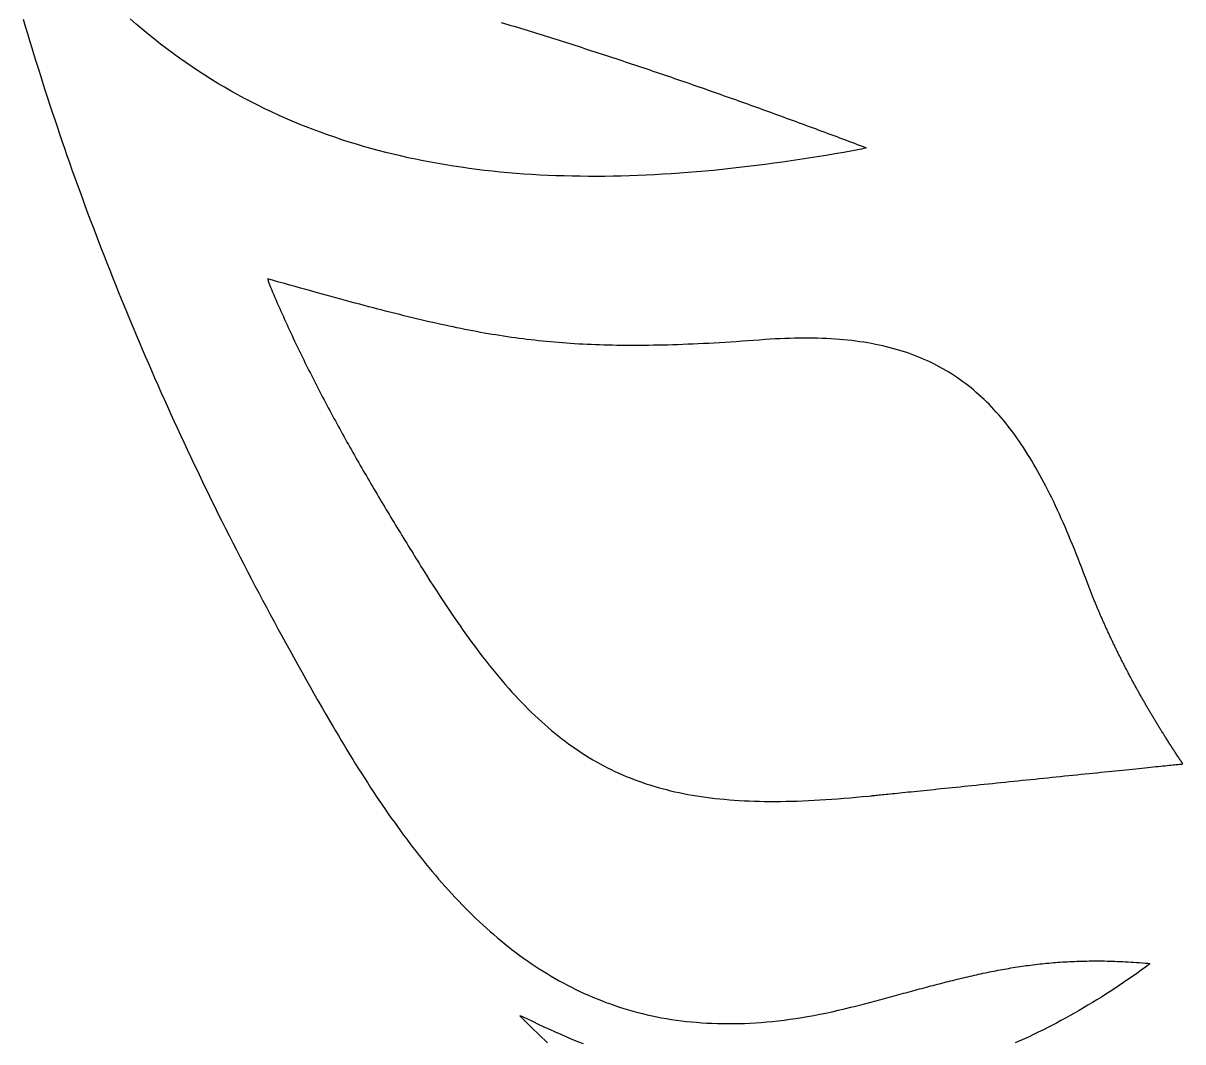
# Model space of a CAD drawing. Extents: x -11.5 to 11.5, y -11 to 11.
# Drawn here: x -10.419 to -7, y -5.667 to -2.664 of the extents above; entities that cross this region are included whole.
import ezdxf

# ---------------------------------------------------------------- set-up
doc = ezdxf.new("R2010")
doc.units = 0
doc.layers.add('1', color=30, linetype='CONTINUOUS')
doc.layers.add('3', color=10, linetype='CONTINUOUS')

msp = doc.modelspace()

# ---------------------------------------------------------------- linework, layer by layer
at = {"layer": '1'}
for points in [[(-10.4186, -2.65176, 0), (-10.4123, -2.6729, 0), (-10.406, -2.69405, 0), (-10.3997, -2.7152, 0), (-10.3932, -2.73634, 0), (-10.3868, -2.75749, 0), (-10.3802, -2.77864, 0), (-10.3736, -2.79978, 0), (-10.3669, -2.82093, 0), (-10.3602, -2.84208, 0), (-10.3534, -2.86322, 0), (-10.3466, -2.88437, 0), (-10.3397, -2.90552, 0), (-10.3327, -2.92666, 0), (-10.3257, -2.94781, 0), (-10.3186, -2.96896, 0), (-10.3114, -2.99011, 0), (-10.3042, -3.01125, 0), (-10.2969, -3.0324, 0), (-10.2895, -3.05355, 0), (-10.2821, -3.07469, 0), (-10.2747, -3.09584, 0), (-10.2671, -3.11699, 0), (-10.2595, -3.13813, 0), (-10.2519, -3.15928, 0), (-10.2442, -3.18043, 0), (-10.2364, -3.20157, 0), (-10.2286, -3.22272, 0), (-10.2207, -3.24387, 0), (-10.2127, -3.26501, 0), (-10.2047, -3.28616, 0), (-10.1966, -3.30731, 0), (-10.1884, -3.32846, 0), (-10.1802, -3.3496, 0), (-10.172, -3.37075, 0), (-10.1636, -3.3919, 0), (-10.1552, -3.41304, 0), (-10.1468, -3.43419, 0), (-10.1382, -3.45534, 0), (-10.1297, -3.47648, 0), (-10.121, -3.49763, 0), (-10.1123, -3.51878, 0), (-10.1035, -3.53992, 0), (-10.0947, -3.56107, 0), (-10.0858, -3.58222, 0), (-10.0769, -3.60336, 0), (-10.0678, -3.62451, 0), (-10.0588, -3.64566, 0), (-10.0496, -3.6668, 0), (-10.0404, -3.68795, 0), (-10.0312, -3.7091, 0), (-10.0218, -3.73024, 0), (-10.0124, -3.75139, 0), (-10.003, -3.77254, 0), (-9.99347, -3.79368, 0), (-9.98389, -3.81483, 0), (-9.97425, -3.83598, 0), (-9.96455, -3.85712, 0), (-9.95478, -3.87827, 0), (-9.94496, -3.89942, 0), (-9.93507, -3.92056, 0), (-9.92512, -3.94171, 0), (-9.9151, -3.96286, 0), (-9.90502, -3.984, 0), (-9.89488, -4.00515, 0), (-9.88468, -4.0263, 0), (-9.87442, -4.04744, 0), (-9.86409, -4.06859, 0), (-9.8537, -4.08974, 0), (-9.84325, -4.11088, 0), (-9.83274, -4.13203, 0), (-9.82216, -4.15317, 0), (-9.81152, -4.17432, 0), (-9.80082, -4.19547, 0), (-9.79005, -4.21661, 0), (-9.77922, -4.23776, 0), (-9.76833, -4.25891, 0), (-9.75738, -4.28005, 0), (-9.74636, -4.3012, 0), (-9.73529, -4.32234, 0), (-9.72414, -4.34349, 0), (-9.71294, -4.36464, 0), (-9.70167, -4.38578, 0), (-9.69034, -4.40693, 0), (-9.67895, -4.42807, 0), (-9.6675, -4.44922, 0), (-9.65598, -4.47037, 0), (-9.6444, -4.49151, 0), (-9.63275, -4.51266, 0), (-9.62105, -4.5338, 0), (-9.60928, -4.55495, 0), (-9.59744, -4.57609, 0), (-9.58555, -4.59724, 0), (-9.57359, -4.61839, 0), (-9.56157, -4.63953, 0), (-9.54948, -4.66068, 0), (-9.53734, -4.68182, 0), (-9.52513, -4.70297, 0), (-9.5144, -4.72144, 0), (-9.50604, -4.73576, 0), (-9.49766, -4.75001, 0), (-9.48926, -4.7642, 0), (-9.48083, -4.77833, 0), (-9.47238, -4.79239, 0), (-9.46391, -4.80637, 0), (-9.45541, -4.82029, 0), (-9.44689, -4.83414, 0), (-9.43834, -4.84791, 0), (-9.42976, -4.86161, 0), (-9.42116, -4.87523, 0), (-9.41252, -4.88877, 0), (-9.40385, -4.90224, 0), (-9.39515, -4.91562, 0), (-9.38642, -4.92893, 0), (-9.37765, -4.94215, 0), (-9.36885, -4.95528, 0), (-9.36002, -4.96833, 0), (-9.35114, -4.9813, 0), (-9.34223, -4.99417, 0), (-9.33328, -5.00696, 0), (-9.32429, -5.01965, 0), (-9.31526, -5.03225, 0), (-9.30618, -5.04475, 0), (-9.29707, -5.05716, 0), (-9.28791, -5.06947, 0), (-9.2787, -5.08168, 0), (-9.26945, -5.0938, 0), (-9.26015, -5.10581, 0), (-9.25081, -5.11771, 0), (-9.24141, -5.12952, 0), (-9.23197, -5.14122, 0), (-9.22247, -5.15281, 0), (-9.21292, -5.16429, 0), (-9.20332, -5.17566, 0), (-9.19367, -5.18692, 0), (-9.18396, -5.19806, 0), (-9.17419, -5.2091, 0), (-9.16437, -5.22001, 0), (-9.15449, -5.23081, 0), (-9.14455, -5.24149, 0), (-9.13455, -5.25205, 0), (-9.12449, -5.26249, 0), (-9.11437, -5.27281, 0), (-9.10419, -5.283, 0), (-9.09394, -5.29307, 0), (-9.08363, -5.30301, 0), (-9.07325, -5.31282, 0), (-9.0628, -5.3225, 0), (-9.05229, -5.33204, 0), (-9.0417, -5.34146, 0), (-9.03105, -5.35074, 0), (-9.02033, -5.35989, 0), (-9.00953, -5.36889, 0), (-8.99866, -5.37776, 0), (-8.98772, -5.38649, 0), (-8.9767, -5.39508, 0), (-8.96561, -5.40353, 0), (-8.95444, -5.41183, 0), (-8.94319, -5.41999, 0), (-8.93186, -5.42799, 0), (-8.92046, -5.43585, 0), (-8.90897, -5.44356, 0), (-8.8974, -5.45112, 0), (-8.88575, -5.45853, 0), (-8.87401, -5.46578, 0), (-8.86219, -5.47287, 0), (-8.85028, -5.47981, 0), (-8.83829, -5.48659, 0), (-8.8262, -5.49321, 0), (-8.81403, -5.49967, 0), (-8.80177, -5.50597, 0), (-8.78942, -5.5121, 0), (-8.77697, -5.51807, 0), (-8.76444, -5.52387, 0), (-8.75181, -5.5295, 0), (-8.73908, -5.53496, 0), (-8.72626, -5.54025, 0), (-8.71334, -5.54536, 0), (-8.70032, -5.55031, 0), (-8.68721, -5.55507, 0), (-8.67399, -5.55966, 0), (-8.66068, -5.56408, 0), (-8.64726, -5.56831, 0), (-8.63374, -5.57236, 0), (-8.62011, -5.57623, 0), (-8.60638, -5.57991, 0), (-8.59255, -5.58341, 0), (-8.5786, -5.58672, 0), (-8.56455, -5.58984, 0), (-8.55039, -5.59278, 0), (-8.53612, -5.59552, 0), (-8.52174, -5.59807, 0), (-8.50725, -5.60042, 0), (-8.49265, -5.60258, 0), (-8.47793, -5.60454, 0), (-8.46309, -5.60631, 0), (-8.44814, -5.60787, 0), (-8.43308, -5.60924, 0), (-8.41789, -5.6104, 0), (-8.40259, -5.61135, 0), (-8.38717, -5.61211, 0), (-8.37162, -5.61265, 0), (-8.35595, -5.61299, 0), (-8.34016, -5.61311, 0), (-8.32425, -5.61303, 0), (-8.30821, -5.61273, 0), (-8.29205, -5.61222, 0), (-8.27576, -5.61149, 0), (-8.25934, -5.61055, 0), (-8.24279, -5.60939, 0), (-8.22611, -5.60801, 0), (-8.20931, -5.6064, 0), (-8.19236, -5.60458, 0), (-8.17529, -5.60253, 0), (-8.15808, -5.60026, 0), (-8.14074, -5.59775, 0), (-8.12326, -5.59502, 0), (-8.10565, -5.59207, 0), (-8.08789, -5.58888, 0), (-8.07, -5.58545, 0), (-8.05197, -5.5818, 0), (-8.0338, -5.5779, 0), (-8.01548, -5.57378, 0), (-7.99703, -5.56941, 0), (-7.97842, -5.5648, 0), (-7.96815, -5.56218, 0), (-7.96049, -5.56021, 0), (-7.95288, -5.55825, 0), (-7.94532, -5.55628, 0), (-7.9378, -5.55432, 0), (-7.93033, -5.55237, 0), (-7.9229, -5.55042, 0), (-7.91552, -5.54847, 0), (-7.90818, -5.54653, 0), (-7.90088, -5.54459, 0), (-7.89362, -5.54266, 0), (-7.88641, -5.54073, 0), (-7.87923, -5.53881, 0), (-7.87209, -5.5369, 0), (-7.86499, -5.53499, 0), (-7.85792, -5.53309, 0), (-7.85089, -5.5312, 0), (-7.8439, -5.52931, 0), (-7.83694, -5.52743, 0), (-7.83001, -5.52556, 0), (-7.82311, -5.5237, 0), (-7.81625, -5.52185, 0), (-7.80942, -5.52, 0), (-7.80261, -5.51817, 0), (-7.79584, -5.51634, 0), (-7.78909, -5.51453, 0), (-7.78237, -5.51272, 0), (-7.77567, -5.51093, 0), (-7.76901, -5.50914, 0), (-7.76236, -5.50737, 0), (-7.75574, -5.50561, 0), (-7.74914, -5.50386, 0), (-7.74256, -5.50212, 0), (-7.736, -5.5004, 0), (-7.72947, -5.49868, 0), (-7.72295, -5.49698, 0), (-7.71645, -5.4953, 0), (-7.70996, -5.49362, 0), (-7.7035, -5.49197, 0), (-7.69704, -5.49032, 0), (-7.69061, -5.48869, 0), (-7.68418, -5.48707, 0), (-7.67777, -5.48547, 0), (-7.67137, -5.48389, 0), (-7.66498, -5.48232, 0), (-7.6586, -5.48076, 0), (-7.65224, -5.47923, 0), (-7.64587, -5.47771, 0), (-7.63952, -5.4762, 0), (-7.63317, -5.47471, 0), (-7.62683, -5.47325, 0), (-7.6205, -5.47179, 0), (-7.61416, -5.47036, 0), (-7.60783, -5.46895, 0), (-7.6015, -5.46755, 0), (-7.59518, -5.46617, 0), (-7.58885, -5.46481, 0), (-7.58252, -5.46347, 0), (-7.5762, -5.46216, 0), (-7.56986, -5.46086, 0), (-7.56353, -5.45958, 0), (-7.55719, -5.45832, 0), (-7.55085, -5.45709, 0), (-7.5445, -5.45587, 0), (-7.53814, -5.45468, 0), (-7.53178, -5.45351, 0), (-7.52541, -5.45236, 0), (-7.51902, -5.45124, 0), (-7.51263, -5.45013, 0), (-7.50623, -5.44905, 0), (-7.49981, -5.448, 0), (-7.49338, -5.44697, 0), (-7.48694, -5.44596, 0), (-7.48048, -5.44497, 0), (-7.47401, -5.44402, 0), (-7.46752, -5.44308, 0), (-7.46101, -5.44217, 0), (-7.45449, -5.44129, 0), (-7.44794, -5.44043, 0), (-7.44138, -5.4396, 0), (-7.43479, -5.4388, 0), (-7.42818, -5.43802, 0), (-7.42155, -5.43728, 0), (-7.4149, -5.43655, 0), (-7.40822, -5.43586, 0), (-7.40152, -5.43519, 0), (-7.39479, -5.43456, 0), (-7.38803, -5.43395, 0), (-7.38124, -5.43337, 0), (-7.37443, -5.43282, 0), (-7.36758, -5.4323, 0), (-7.36071, -5.43181, 0), (-7.3538, -5.43134, 0), (-7.34686, -5.43092, 0), (-7.33989, -5.43052, 0), (-7.33288, -5.43015, 0), (-7.32584, -5.42981, 0), (-7.31876, -5.42951, 0), (-7.31164, -5.42923, 0), (-7.30449, -5.42899, 0), (-7.2973, -5.42879, 0), (-7.29007, -5.42861, 0), (-7.28279, -5.42847, 0), (-7.27548, -5.42836, 0), (-7.26812, -5.42829, 0), (-7.26073, -5.42825, 0), (-7.25328, -5.42824, 0), (-7.24579, -5.42827, 0), (-7.23826, -5.42834, 0), (-7.23068, -5.42844, 0), (-7.22305, -5.42857, 0), (-7.21537, -5.42875, 0), (-7.20765, -5.42895, 0), (-7.19987, -5.4292, 0), (-7.19204, -5.42948, 0), (-7.18416, -5.4298, 0), (-7.17623, -5.43016, 0), (-7.16825, -5.43055, 0), (-7.1602, -5.43098, 0), (-7.15211, -5.43146, 0), (-7.14395, -5.43197, 0), (-7.13574, -5.43251, 0), (-7.12747, -5.4331, 0), (-7.11915, -5.43373, 0), (-7.11076, -5.4344, 0), (-7.10231, -5.43511, 0), (-7.09676, -5.43706, 0), (-7.10962, -5.44648, 0), (-7.12251, -5.45579, 0), (-7.13542, -5.465, 0), (-7.14836, -5.47409, 0), (-7.16132, -5.48307, 0), (-7.1743, -5.49194, 0), (-7.18732, -5.5007, 0), (-7.20035, -5.50935, 0), (-7.21342, -5.51788, 0), (-7.22651, -5.5263, 0), (-7.23962, -5.53461, 0), (-7.25276, -5.5428, 0), (-7.26593, -5.55088, 0), (-7.27912, -5.55884, 0), (-7.29234, -5.56668, 0), (-7.30558, -5.57441, 0), (-7.31885, -5.58202, 0), (-7.33215, -5.58952, 0), (-7.34547, -5.59689, 0), (-7.35882, -5.60415, 0), (-7.3722, -5.61129, 0), (-7.3856, -5.61831, 0), (-7.39903, -5.62521, 0), (-7.41249, -5.63198, 0), (-7.42598, -5.63864, 0), (-7.43949, -5.64517, 0), (-7.45303, -5.65158, 0), (-7.4666, -5.65787, 0), (-7.4802, -5.66403, 0), (-7.49382, -5.67007, 0)], [(-9.00925, -2.66164, 0), (-8.99969, -2.66453, 0), (-8.99014, -2.66742, 0), (-8.9806, -2.67032, 0), (-8.97107, -2.67322, 0), (-8.96155, -2.67612, 0), (-8.95204, -2.67903, 0), (-8.94255, -2.68195, 0), (-8.93306, -2.68487, 0), (-8.92358, -2.68779, 0), (-8.91412, -2.69072, 0), (-8.90466, -2.69365, 0), (-8.89522, -2.69658, 0), (-8.88578, -2.69953, 0), (-8.87636, -2.70247, 0), (-8.86695, -2.70542, 0), (-8.85754, -2.70837, 0), (-8.84815, -2.71133, 0), (-8.83877, -2.71429, 0), (-8.8294, -2.71726, 0), (-8.82003, -2.72023, 0), (-8.81068, -2.7232, 0), (-8.80134, -2.72618, 0), (-8.792, -2.72917, 0), (-8.78268, -2.73215, 0), (-8.77337, -2.73514, 0), (-8.76406, -2.73814, 0), (-8.75477, -2.74114, 0), (-8.74548, -2.74414, 0), (-8.73621, -2.74715, 0), (-8.72694, -2.75016, 0), (-8.71769, -2.75317, 0), (-8.70844, -2.75619, 0), (-8.6992, -2.75921, 0), (-8.68997, -2.76224, 0), (-8.68076, -2.76527, 0), (-8.67154, -2.7683, 0), (-8.66234, -2.77134, 0), (-8.65315, -2.77438, 0), (-8.64397, -2.77743, 0), (-8.63479, -2.78048, 0), (-8.62563, -2.78353, 0), (-8.61647, -2.78659, 0), (-8.60732, -2.78965, 0), (-8.59818, -2.79271, 0), (-8.58905, -2.79578, 0), (-8.57993, -2.79885, 0), (-8.57082, -2.80192, 0), (-8.56171, -2.805, 0), (-8.55262, -2.80808, 0), (-8.54353, -2.81117, 0), (-8.53445, -2.81426, 0), (-8.52538, -2.81735, 0), (-8.51631, -2.82044, 0), (-8.50726, -2.82354, 0), (-8.49821, -2.82664, 0), (-8.48917, -2.82975, 0), (-8.48014, -2.83286, 0), (-8.47112, -2.83597, 0), (-8.4621, -2.83908, 0), (-8.45309, -2.8422, 0), (-8.44409, -2.84532, 0), (-8.4351, -2.84845, 0), (-8.42611, -2.85158, 0), (-8.41714, -2.85471, 0), (-8.40817, -2.85784, 0), (-8.3992, -2.86098, 0), (-8.39025, -2.86412, 0), (-8.3813, -2.86726, 0), (-8.37236, -2.87041, 0), (-8.36343, -2.87356, 0), (-8.3545, -2.87671, 0), (-8.34558, -2.87987, 0), (-8.33667, -2.88303, 0), (-8.32777, -2.88619, 0), (-8.31887, -2.88935, 0), (-8.30998, -2.89252, 0), (-8.30109, -2.89569, 0), (-8.29222, -2.89886, 0), (-8.28335, -2.90204, 0), (-8.27448, -2.90521, 0), (-8.26563, -2.90839, 0), (-8.25677, -2.91158, 0), (-8.24793, -2.91476, 0), (-8.23909, -2.91795, 0), (-8.23026, -2.92114, 0), (-8.22144, -2.92434, 0), (-8.21262, -2.92754, 0), (-8.20381, -2.93073, 0), (-8.195, -2.93394, 0), (-8.1862, -2.93714, 0), (-8.17741, -2.94035, 0), (-8.16862, -2.94356, 0), (-8.15984, -2.94677, 0), (-8.15106, -2.94998, 0), (-8.14229, -2.9532, 0), (-8.13353, -2.95642, 0), (-8.12477, -2.95964, 0), (-8.11601, -2.96286, 0), (-8.10727, -2.96609, 0), (-8.09852, -2.96932, 0), (-8.08979, -2.97255, 0), (-8.08106, -2.97578, 0), (-8.07233, -2.97902, 0), (-8.06361, -2.98226, 0), (-8.0549, -2.98549, 0), (-8.04619, -2.98874, 0), (-8.03748, -2.99198, 0), (-8.02878, -2.99523, 0), (-8.02009, -2.99847, 0), (-8.0114, -3.00172, 0), (-8.00272, -3.00498, 0), (-7.99404, -3.00823, 0), (-7.98536, -3.01149, 0), (-7.97669, -3.01474, 0), (-7.96803, -3.018, 0), (-7.95937, -3.02127, 0), (-7.95071, -3.02453, 0), (-7.94206, -3.0278, 0), (-7.93341, -3.03106, 0), (-7.94733, -3.03537, 0), (-7.97341, -3.04013, 0), (-7.99944, -3.04476, 0), (-8.02541, -3.04927, 0), (-8.05134, -3.05365, 0), (-8.0772, -3.05789, 0), (-8.10301, -3.062, 0), (-8.12877, -3.06597, 0), (-8.15446, -3.0698, 0), (-8.1801, -3.07349, 0), (-8.20568, -3.07705, 0), (-8.2312, -3.08046, 0), (-8.25667, -3.08372, 0), (-8.28207, -3.08683, 0), (-8.3074, -3.0898, 0), (-8.33268, -3.09262, 0), (-8.35789, -3.09528, 0), (-8.38304, -3.09779, 0), (-8.40813, -3.10014, 0), (-8.43315, -3.10233, 0), (-8.4581, -3.10437, 0), (-8.48299, -3.10624, 0), (-8.50781, -3.10794, 0), (-8.53256, -3.10949, 0), (-8.55724, -3.11086, 0), (-8.58185, -3.11207, 0), (-8.60639, -3.1131, 0), (-8.63086, -3.11396, 0), (-8.65525, -3.11465, 0), (-8.67958, -3.11516, 0), (-8.70383, -3.11549, 0), (-8.728, -3.11564, 0), (-8.7521, -3.11561, 0), (-8.77613, -3.11539, 0), (-8.80007, -3.11499, 0), (-8.82394, -3.11441, 0), (-8.84774, -3.11363, 0), (-8.87145, -3.11266, 0), (-8.89508, -3.1115, 0), (-8.91863, -3.11014, 0), (-8.9421, -3.10859, 0), (-8.96549, -3.10683, 0), (-8.9888, -3.10488, 0), (-9.01202, -3.10272, 0), (-9.03516, -3.10036, 0), (-9.05821, -3.0978, 0), (-9.08118, -3.09503, 0), (-9.10406, -3.09204, 0), (-9.12685, -3.08885, 0), (-9.14956, -3.08544, 0), (-9.17217, -3.08182, 0), (-9.1947, -3.07798, 0), (-9.21713, -3.07392, 0), (-9.23948, -3.06964, 0), (-9.26173, -3.06514, 0), (-9.28389, -3.06041, 0), (-9.30596, -3.05546, 0), (-9.32793, -3.05028, 0), (-9.34981, -3.04487, 0), (-9.37159, -3.03923, 0), (-9.39328, -3.03336, 0), (-9.41486, -3.02725, 0), (-9.43635, -3.0209, 0), (-9.45774, -3.01431, 0), (-9.47904, -3.00748, 0), (-9.50023, -3.00041, 0), (-9.52132, -2.9931, 0), (-9.54231, -2.98554, 0), (-9.56319, -2.97773, 0), (-9.58397, -2.96967, 0), (-9.60465, -2.96136, 0), (-9.62523, -2.9528, 0), (-9.6457, -2.94398, 0), (-9.66606, -2.9349, 0), (-9.68631, -2.92557, 0), (-9.70646, -2.91597, 0), (-9.7265, -2.90611, 0), (-9.74643, -2.89598, 0), (-9.76625, -2.88559, 0), (-9.78595, -2.87493, 0), (-9.80555, -2.86401, 0), (-9.82503, -2.8528, 0), (-9.8444, -2.84133, 0), (-9.86366, -2.82958, 0), (-9.8828, -2.81755, 0), (-9.90183, -2.80524, 0), (-9.92074, -2.79265, 0), (-9.93953, -2.77978, 0), (-9.95821, -2.76663, 0), (-9.97677, -2.75318, 0), (-9.99521, -2.73945, 0), (-10.0135, -2.72543, 0), (-10.0317, -2.71112, 0), (-10.0498, -2.69651, 0), (-10.0678, -2.6816, 0), (-10.0856, -2.6664, 0), (-10.1033, -2.6509, 0)], [(-8.76662, -5.67311, 0), (-8.78309, -5.66648, 0), (-8.7996, -5.65967, 0), (-8.81615, -5.65269, 0), (-8.83274, -5.64554, 0), (-8.84937, -5.63822, 0), (-8.86603, -5.63072, 0), (-8.88274, -5.62305, 0), (-8.89948, -5.61521, 0), (-8.91626, -5.60719, 0), (-8.93308, -5.599, 0), (-8.94994, -5.59063, 0), (-8.95412, -5.5905, 0), (-8.94609, -5.59841, 0), (-8.93804, -5.60632, 0), (-8.92995, -5.61424, 0), (-8.92184, -5.62217, 0), (-8.91371, -5.6301, 0), (-8.90554, -5.63804, 0), (-8.89735, -5.64598, 0), (-8.88914, -5.65393, 0), (-8.88089, -5.66189, 0), (-8.87262, -5.66985, 0)]]:
    msp.add_polyline3d(points, dxfattribs=at)
at = {"layer": '3', "color": 1}
msp.add_polyline3d([(-7.28687, -4.29836, 0), (-7.29226, -4.284, 0), (-7.29765, -4.2698, 0), (-7.30305, -4.25575, 0), (-7.30845, -4.24185, 0), (-7.31387, -4.22811, 0), (-7.3193, -4.21453, 0), (-7.32474, -4.2011, 0), (-7.3302, -4.18782, 0), (-7.33567, -4.17469, 0), (-7.34116, -4.16172, 0), (-7.34667, -4.14891, 0), (-7.3522, -4.13624, 0), (-7.35775, -4.12373, 0), (-7.36333, -4.11137, 0), (-7.36893, -4.09917, 0), (-7.37456, -4.08711, 0), (-7.38022, -4.07521, 0), (-7.38591, -4.06346, 0), (-7.39163, -4.05186, 0), (-7.39738, -4.04041, 0), (-7.40317, -4.02911, 0), (-7.40899, -4.01796, 0), (-7.41486, -4.00697, 0), (-7.42076, -3.99612, 0), (-7.4267, -3.98542, 0), (-7.43269, -3.97487, 0), (-7.43872, -3.96448, 0), (-7.44479, -3.95423, 0), (-7.45092, -3.94413, 0), (-7.45709, -3.93417, 0), (-7.46331, -3.92437, 0), (-7.46958, -3.91471, 0), (-7.47591, -3.90521, 0), (-7.4823, -3.89585, 0), (-7.48873, -3.88663, 0), (-7.49523, -3.87757, 0), (-7.50179, -3.86865, 0), (-7.50841, -3.85988, 0), (-7.51509, -3.85125, 0), (-7.52183, -3.84277, 0), (-7.52865, -3.83444, 0), (-7.53552, -3.82625, 0), (-7.54247, -3.81821, 0), (-7.54949, -3.81031, 0), (-7.55658, -3.80256, 0), (-7.56374, -3.79495, 0), (-7.57098, -3.78749, 0), (-7.5783, -3.78017, 0), (-7.58569, -3.773, 0), (-7.59317, -3.76596, 0), (-7.60072, -3.75908, 0), (-7.60836, -3.75233, 0), (-7.61609, -3.74573, 0), (-7.6239, -3.73927, 0), (-7.63179, -3.73296, 0), (-7.63978, -3.72678, 0), (-7.64785, -3.72075, 0), (-7.65602, -3.71486, 0), (-7.66429, -3.70911, 0), (-7.67264, -3.70351, 0), (-7.6811, -3.69804, 0), (-7.68965, -3.69271, 0), (-7.69831, -3.68753, 0), (-7.70706, -3.68249, 0), (-7.71592, -3.67758, 0), (-7.72488, -3.67282, 0), (-7.73395, -3.66819, 0), (-7.74313, -3.66371, 0), (-7.75242, -3.65936, 0), (-7.76181, -3.65515, 0), (-7.77132, -3.65108, 0), (-7.78095, -3.64715, 0), (-7.79069, -3.64336, 0), (-7.80054, -3.63971, 0), (-7.81052, -3.63619, 0), (-7.82061, -3.63281, 0), (-7.83083, -3.62957, 0), (-7.84117, -3.62647, 0), (-7.85164, -3.6235, 0), (-7.86223, -3.62067, 0), (-7.87295, -3.61797, 0), (-7.8838, -3.61541, 0), (-7.89478, -3.61299, 0), (-7.90589, -3.6107, 0), (-7.91714, -3.60854, 0), (-7.92852, -3.60653, 0), (-7.94004, -3.60464, 0), (-7.9517, -3.60289, 0), (-7.9635, -3.60128, 0), (-7.97544, -3.5998, 0), (-7.98753, -3.59845, 0), (-7.99976, -3.59724, 0), (-8.01213, -3.59616, 0), (-8.02466, -3.59521, 0), (-8.03733, -3.5944, 0), (-8.05016, -3.59372, 0), (-8.06314, -3.59317, 0), (-8.07627, -3.59275, 0), (-8.08956, -3.59246, 0), (-8.103, -3.59231, 0), (-8.11661, -3.59229, 0), (-8.13037, -3.5924, 0), (-8.1443, -3.59264, 0), (-8.15839, -3.59301, 0), (-8.17265, -3.59351, 0), (-8.18707, -3.59414, 0), (-8.20166, -3.5949, 0), (-8.21643, -3.59579, 0), (-8.23136, -3.59681, 0), (-8.24752, -3.59802, 0), (-8.26497, -3.59932, 0), (-8.28221, -3.60056, 0), (-8.29924, -3.60174, 0), (-8.31606, -3.60287, 0), (-8.33268, -3.60395, 0), (-8.3491, -3.60498, 0), (-8.36533, -3.60594, 0), (-8.38136, -3.60686, 0), (-8.39721, -3.60772, 0), (-8.41288, -3.60852, 0), (-8.42836, -3.60928, 0), (-8.44368, -3.60997, 0), (-8.45882, -3.61062, 0), (-8.47379, -3.6112, 0), (-8.4886, -3.61174, 0), (-8.50324, -3.61222, 0), (-8.51774, -3.61264, 0), (-8.53207, -3.61301, 0), (-8.54627, -3.61333, 0), (-8.56031, -3.61359, 0), (-8.57422, -3.6138, 0), (-8.58798, -3.61395, 0), (-8.60162, -3.61405, 0), (-8.61513, -3.61409, 0), (-8.62851, -3.61408, 0), (-8.64176, -3.61402, 0), (-8.6549, -3.6139, 0), (-8.66793, -3.61373, 0), (-8.68085, -3.6135, 0), (-8.69366, -3.61321, 0), (-8.70636, -3.61288, 0), (-8.71897, -3.61248, 0), (-8.73149, -3.61204, 0), (-8.74391, -3.61154, 0), (-8.75625, -3.61098, 0), (-8.7685, -3.61037, 0), (-8.78067, -3.6097, 0), (-8.79277, -3.60898, 0), (-8.8048, -3.60821, 0), (-8.81675, -3.60738, 0), (-8.82865, -3.6065, 0), (-8.84048, -3.60556, 0), (-8.85226, -3.60457, 0), (-8.86398, -3.60352, 0), (-8.87566, -3.60242, 0), (-8.88729, -3.60126, 0), (-8.89888, -3.60005, 0), (-8.91043, -3.59878, 0), (-8.92195, -3.59746, 0), (-8.93344, -3.59609, 0), (-8.94491, -3.59466, 0), (-8.95635, -3.59317, 0), (-8.96777, -3.59163, 0), (-8.97918, -3.59004, 0), (-8.99058, -3.58839, 0), (-9.00198, -3.58669, 0), (-9.01337, -3.58493, 0), (-9.02476, -3.58312, 0), (-9.03616, -3.58125, 0), (-9.04756, -3.57933, 0), (-9.05898, -3.57735, 0), (-9.07041, -3.57532, 0), (-9.08187, -3.57323, 0), (-9.09335, -3.57109, 0), (-9.10486, -3.56889, 0), (-9.1164, -3.56664, 0), (-9.12797, -3.56433, 0), (-9.13959, -3.56197, 0), (-9.15125, -3.55955, 0), (-9.16295, -3.55708, 0), (-9.17471, -3.55456, 0), (-9.18652, -3.55198, 0), (-9.19839, -3.54934, 0), (-9.21032, -3.54665, 0), (-9.22232, -3.54391, 0), (-9.23439, -3.5411, 0), (-9.24654, -3.53825, 0), (-9.25876, -3.53534, 0), (-9.27106, -3.53237, 0), (-9.28345, -3.52935, 0), (-9.29593, -3.52628, 0), (-9.30851, -3.52315, 0), (-9.32118, -3.51996, 0), (-9.33395, -3.51672, 0), (-9.34682, -3.51343, 0), (-9.35981, -3.51008, 0), (-9.3729, -3.50667, 0), (-9.38612, -3.50321, 0), (-9.39945, -3.4997, 0), (-9.41291, -3.49613, 0), (-9.42649, -3.4925, 0), (-9.44021, -3.48882, 0), (-9.45406, -3.48509, 0), (-9.46805, -3.4813, 0), (-9.48219, -3.47745, 0), (-9.49647, -3.47355, 0), (-9.51091, -3.4696, 0), (-9.52549, -3.46559, 0), (-9.54024, -3.46152, 0), (-9.55515, -3.4574, 0), (-9.57023, -3.45323, 0), (-9.58547, -3.449, 0), (-9.60089, -3.44471, 0), (-9.61649, -3.44037, 0), (-9.63227, -3.43597, 0), (-9.64823, -3.43152, 0), (-9.66439, -3.42701, 0), (-9.68074, -3.42245, 0), (-9.69728, -3.41783, 0), (-9.6968, -3.42413, 0), (-9.69344, -3.43225, 0), (-9.69007, -3.44036, 0), (-9.68667, -3.44846, 0), (-9.68325, -3.45655, 0), (-9.67981, -3.46464, 0), (-9.67635, -3.47271, 0), (-9.67288, -3.48078, 0), (-9.66938, -3.48884, 0), (-9.66586, -3.4969, 0), (-9.66232, -3.50494, 0), (-9.65877, -3.51298, 0), (-9.65519, -3.52101, 0), (-9.65159, -3.52903, 0), (-9.64798, -3.53704, 0), (-9.64435, -3.54505, 0), (-9.6407, -3.55305, 0), (-9.63703, -3.56104, 0), (-9.63334, -3.56902, 0), (-9.62963, -3.577, 0), (-9.62591, -3.58497, 0), (-9.62217, -3.59293, 0), (-9.61841, -3.60089, 0), (-9.61463, -3.60884, 0), (-9.61084, -3.61678, 0), (-9.60703, -3.62472, 0), (-9.6032, -3.63264, 0), (-9.59935, -3.64056, 0), (-9.59549, -3.64848, 0), (-9.59161, -3.65639, 0), (-9.58772, -3.66429, 0), (-9.5838, -3.67218, 0), (-9.57988, -3.68007, 0), (-9.57593, -3.68795, 0), (-9.57197, -3.69583, 0), (-9.568, -3.7037, 0), (-9.56401, -3.71156, 0), (-9.56, -3.71942, 0), (-9.55598, -3.72727, 0), (-9.55194, -3.73511, 0), (-9.54789, -3.74295, 0), (-9.54382, -3.75078, 0), (-9.53974, -3.75861, 0), (-9.53565, -3.76643, 0), (-9.53154, -3.77425, 0), (-9.52742, -3.78206, 0), (-9.52328, -3.78986, 0), (-9.51913, -3.79766, 0), (-9.51496, -3.80545, 0), (-9.51078, -3.81324, 0), (-9.50659, -3.82102, 0), (-9.50238, -3.8288, 0), (-9.49816, -3.83657, 0), (-9.49393, -3.84433, 0), (-9.48969, -3.8521, 0), (-9.48543, -3.85985, 0), (-9.48116, -3.8676, 0), (-9.47688, -3.87535, 0), (-9.47259, -3.88309, 0), (-9.46828, -3.89083, 0), (-9.46396, -3.89856, 0), (-9.45963, -3.90629, 0), (-9.45529, -3.91401, 0), (-9.45094, -3.92173, 0), (-9.44658, -3.92944, 0), (-9.4422, -3.93715, 0), (-9.43781, -3.94485, 0), (-9.43342, -3.95255, 0), (-9.42901, -3.96025, 0), (-9.42459, -3.96794, 0), (-9.42016, -3.97563, 0), (-9.41573, -3.98331, 0), (-9.41128, -3.99099, 0), (-9.40682, -3.99866, 0), (-9.40235, -4.00634, 0), (-9.39787, -4.014, 0), (-9.39339, -4.02167, 0), (-9.38889, -4.02933, 0), (-9.38438, -4.03698, 0), (-9.37987, -4.04464, 0), (-9.37535, -4.05228, 0), (-9.37081, -4.05993, 0), (-9.36627, -4.06757, 0), (-9.36172, -4.07521, 0), (-9.35717, -4.08285, 0), (-9.3526, -4.09048, 0), (-9.34803, -4.09811, 0), (-9.34345, -4.10573, 0), (-9.33886, -4.11336, 0), (-9.33426, -4.12098, 0), (-9.32966, -4.12859, 0), (-9.32505, -4.13621, 0), (-9.32043, -4.14382, 0), (-9.31581, -4.15143, 0), (-9.31118, -4.15904, 0), (-9.30654, -4.16664, 0), (-9.30189, -4.17424, 0), (-9.29724, -4.18184, 0), (-9.29259, -4.18943, 0), (-9.28793, -4.19703, 0), (-9.28326, -4.20462, 0), (-9.27859, -4.21221, 0), (-9.27391, -4.21979, 0), (-9.26922, -4.22738, 0), (-9.26453, -4.23496, 0), (-9.25984, -4.24254, 0), (-9.25514, -4.25012, 0), (-9.25043, -4.2577, 0), (-9.24573, -4.26527, 0), (-9.23946, -4.27533, 0), (-9.22934, -4.29146, 0), (-9.21928, -4.30737, 0), (-9.20926, -4.32306, 0), (-9.19929, -4.33852, 0), (-9.18937, -4.35377, 0), (-9.17949, -4.36879, 0), (-9.16965, -4.3836, 0), (-9.15985, -4.39819, 0), (-9.15008, -4.41257, 0), (-9.14034, -4.42673, 0), (-9.13064, -4.44067, 0), (-9.12096, -4.4544, 0), (-9.11131, -4.46793, 0), (-9.10168, -4.48124, 0), (-9.09207, -4.49434, 0), (-9.08248, -4.50723, 0), (-9.0729, -4.51992, 0), (-9.06333, -4.5324, 0), (-9.05378, -4.54467, 0), (-9.04423, -4.55674, 0), (-9.03469, -4.56861, 0), (-9.02516, -4.58027, 0), (-9.01562, -4.59174, 0), (-9.00608, -4.603, 0), (-8.99653, -4.61406, 0), (-8.98698, -4.62493, 0), (-8.97742, -4.6356, 0), (-8.96785, -4.64608, 0), (-8.95826, -4.65636, 0), (-8.94865, -4.66644, 0), (-8.93903, -4.67634, 0), (-8.92938, -4.68604, 0), (-8.91971, -4.69555, 0), (-8.91002, -4.70487, 0), (-8.90029, -4.71401, 0), (-8.89053, -4.72295, 0), (-8.88074, -4.73171, 0), (-8.87091, -4.74029, 0), (-8.86104, -4.74868, 0), (-8.85113, -4.75689, 0), (-8.84118, -4.76492, 0), (-8.83117, -4.77276, 0), (-8.82112, -4.78043, 0), (-8.81102, -4.78791, 0), (-8.80087, -4.79522, 0), (-8.79065, -4.80236, 0), (-8.78038, -4.80932, 0), (-8.77005, -4.8161, 0), (-8.75965, -4.82271, 0), (-8.74919, -4.82915, 0), (-8.73866, -4.83541, 0), (-8.72805, -4.84151, 0), (-8.71737, -4.84743, 0), (-8.70662, -4.85319, 0), (-8.69579, -4.85878, 0), (-8.68487, -4.86421, 0), (-8.67387, -4.86947, 0), (-8.66279, -4.87457, 0), (-8.65162, -4.8795, 0), (-8.64035, -4.88427, 0), (-8.62899, -4.88888, 0), (-8.61754, -4.89334, 0), (-8.60599, -4.89763, 0), (-8.59433, -4.90177, 0), (-8.58258, -4.90575, 0), (-8.57071, -4.90957, 0), (-8.55874, -4.91324, 0), (-8.54666, -4.91676, 0), (-8.53446, -4.92012, 0), (-8.52215, -4.92334, 0), (-8.50972, -4.9264, 0), (-8.49717, -4.92931, 0), (-8.48449, -4.93208, 0), (-8.47169, -4.9347, 0), (-8.45876, -4.93717, 0), (-8.4457, -4.9395, 0), (-8.43251, -4.94169, 0), (-8.41918, -4.94373, 0), (-8.40571, -4.94563, 0), (-8.3921, -4.94739, 0), (-8.37835, -4.94902, 0), (-8.36446, -4.9505, 0), (-8.35041, -4.95185, 0), (-8.33622, -4.95306, 0), (-8.32187, -4.95413, 0), (-8.30736, -4.95507, 0), (-8.2927, -4.95588, 0), (-8.27788, -4.95655, 0), (-8.26289, -4.9571, 0), (-8.24774, -4.95751, 0), (-8.23242, -4.9578, 0), (-8.21693, -4.95796, 0), (-8.20127, -4.95799, 0), (-8.18543, -4.9579, 0), (-8.16942, -4.95768, 0), (-8.15322, -4.95734, 0), (-8.13685, -4.95687, 0), (-8.12028, -4.95629, 0), (-8.10353, -4.95558, 0), (-8.08659, -4.95475, 0), (-8.06946, -4.95381, 0), (-8.05213, -4.95275, 0), (-8.0346, -4.95157, 0), (-8.01687, -4.95028, 0), (-7.99894, -4.94888, 0), (-7.98081, -4.94736, 0), (-7.96247, -4.94573, 0), (-7.94391, -4.94399, 0), (-7.92515, -4.94214, 0), (-7.91963, -4.94158, 0), (-7.91908, -4.94152, 0), (-7.91808, -4.94142, 0), (-7.91665, -4.94127, 0), (-7.91479, -4.94108, 0), (-7.9125, -4.94085, 0), (-7.90981, -4.94057, 0), (-7.90671, -4.94026, 0), (-7.90321, -4.9399, 0), (-7.89933, -4.9395, 0), (-7.89507, -4.93906, 0), (-7.89044, -4.93859, 0), (-7.88545, -4.93808, 0), (-7.8801, -4.93753, 0), (-7.87442, -4.93695, 0), (-7.86839, -4.93633, 0), (-7.86204, -4.93568, 0), (-7.85536, -4.935, 0), (-7.84838, -4.93429, 0), (-7.84109, -4.93354, 0), (-7.83351, -4.93276, 0), (-7.82564, -4.93196, 0), (-7.81749, -4.93113, 0), (-7.80908, -4.93027, 0), (-7.8004, -4.92938, 0), (-7.79147, -4.92846, 0), (-7.7823, -4.92753, 0), (-7.77289, -4.92656, 0), (-7.76326, -4.92558, 0), (-7.75341, -4.92457, 0), (-7.74334, -4.92354, 0), (-7.73307, -4.92249, 0), (-7.72261, -4.92142, 0), (-7.71197, -4.92033, 0), (-7.70114, -4.91922, 0), (-7.69015, -4.9181, 0), (-7.679, -4.91695, 0), (-7.6677, -4.9158, 0), (-7.65625, -4.91463, 0), (-7.64467, -4.91344, 0), (-7.63296, -4.91224, 0), (-7.62114, -4.91103, 0), (-7.6092, -4.90981, 0), (-7.59717, -4.90858, 0), (-7.58504, -4.90734, 0), (-7.57282, -4.90609, 0), (-7.56053, -4.90483, 0), (-7.54817, -4.90357, 0), (-7.53575, -4.9023, 0), (-7.52328, -4.90102, 0), (-7.51077, -4.89974, 0), (-7.49823, -4.89846, 0), (-7.48566, -4.89717, 0), (-7.47307, -4.89588, 0), (-7.46047, -4.89459, 0), (-7.44787, -4.8933, 0), (-7.43528, -4.89201, 0), (-7.42271, -4.89073, 0), (-7.41016, -4.88944, 0), (-7.39764, -4.88816, 0), (-7.38516, -4.88689, 0), (-7.37274, -4.88561, 0), (-7.36037, -4.88435, 0), (-7.34807, -4.88309, 0), (-7.33584, -4.88184, 0), (-7.3237, -4.8806, 0), (-7.31165, -4.87936, 0), (-7.2997, -4.87814, 0), (-7.28786, -4.87693, 0), (-7.27613, -4.87573, 0), (-7.26453, -4.87454, 0), (-7.25307, -4.87337, 0), (-7.24174, -4.87221, 0), (-7.23057, -4.87107, 0), (-7.21956, -4.86994, 0), (-7.20871, -4.86883, 0), (-7.19804, -4.86774, 0), (-7.18755, -4.86666, 0), (-7.17725, -4.86561, 0), (-7.16716, -4.86458, 0), (-7.15728, -4.86357, 0), (-7.14761, -4.86258, 0), (-7.13817, -4.86161, 0), (-7.12896, -4.86067, 0), (-7.12, -4.85975, 0), (-7.11128, -4.85886, 0), (-7.10283, -4.858, 0), (-7.09465, -4.85716, 0), (-7.08674, -4.85635, 0), (-7.07912, -4.85557, 0), (-7.07179, -4.85482, 0), (-7.06476, -4.8541, 0), (-7.05804, -4.85341, 0), (-7.05164, -4.85276, 0), (-7.04557, -4.85214, 0), (-7.03983, -4.85155, 0), (-7.03443, -4.851, 0), (-7.02939, -4.85048, 0), (-7.02471, -4.85, 0), (-7.0204, -4.84956, 0), (-7.01646, -4.84916, 0), (-7.01291, -4.84879, 0), (-7.00975, -4.84847, 0), (-7.007, -4.84819, 0), (-7.00466, -4.84795, 0), (-7.00273, -4.84775, 0), (-7.00123, -4.8476, 0), (-7.00017, -4.84749, 0), (-6.99956, -4.84743, 0), (-6.99962, -4.84707, 0), (-7.00124, -4.84465, 0), (-7.00286, -4.84224, 0), (-7.00448, -4.83983, 0), (-7.0061, -4.83742, 0), (-7.00771, -4.835, 0), (-7.00932, -4.83259, 0), (-7.01092, -4.83017, 0), (-7.01253, -4.82775, 0), (-7.01413, -4.82534, 0), (-7.01573, -4.82292, 0), (-7.01733, -4.8205, 0), (-7.01892, -4.81808, 0), (-7.02051, -4.81566, 0), (-7.0221, -4.81324, 0), (-7.02368, -4.81081, 0), (-7.02527, -4.80839, 0), (-7.02685, -4.80597, 0), (-7.02842, -4.80354, 0), (-7.03, -4.80112, 0), (-7.03157, -4.79869, 0), (-7.03314, -4.79626, 0), (-7.03471, -4.79383, 0), (-7.03627, -4.79141, 0), (-7.03783, -4.78898, 0), (-7.03939, -4.78655, 0), (-7.04095, -4.78411, 0), (-7.0425, -4.78168, 0), (-7.04405, -4.77925, 0), (-7.0456, -4.77681, 0), (-7.04715, -4.77438, 0), (-7.04869, -4.77194, 0), (-7.05023, -4.76951, 0), (-7.05177, -4.76707, 0), (-7.0533, -4.76463, 0), (-7.05483, -4.76219, 0), (-7.05636, -4.75975, 0), (-7.05789, -4.75731, 0), (-7.05941, -4.75487, 0), (-7.06093, -4.75243, 0), (-7.06245, -4.74999, 0), (-7.06397, -4.74754, 0), (-7.06548, -4.7451, 0), (-7.06699, -4.74265, 0), (-7.0685, -4.74021, 0), (-7.07, -4.73776, 0), (-7.0715, -4.73531, 0), (-7.073, -4.73286, 0), (-7.0745, -4.73041, 0), (-7.07599, -4.72796, 0), (-7.07748, -4.72551, 0), (-7.07897, -4.72306, 0), (-7.08046, -4.72061, 0), (-7.08194, -4.71815, 0), (-7.08342, -4.7157, 0), (-7.0849, -4.71324, 0), (-7.08637, -4.71079, 0), (-7.08784, -4.70833, 0), (-7.08931, -4.70587, 0), (-7.09077, -4.70341, 0), (-7.09224, -4.70095, 0), (-7.0937, -4.69849, 0), (-7.09515, -4.69603, 0), (-7.09661, -4.69357, 0), (-7.09806, -4.6911, 0), (-7.09951, -4.68864, 0), (-7.10096, -4.68617, 0), (-7.1024, -4.68371, 0), (-7.10384, -4.68124, 0), (-7.10528, -4.67877, 0), (-7.10671, -4.67631, 0), (-7.10814, -4.67384, 0), (-7.10957, -4.67137, 0), (-7.111, -4.6689, 0), (-7.11242, -4.66642, 0), (-7.11384, -4.66395, 0), (-7.11526, -4.66148, 0), (-7.11667, -4.659, 0), (-7.11808, -4.65653, 0), (-7.11949, -4.65405, 0), (-7.1209, -4.65157, 0), (-7.1223, -4.6491, 0), (-7.1237, -4.64662, 0), (-7.1251, -4.64414, 0), (-7.1265, -4.64166, 0), (-7.12789, -4.63917, 0), (-7.12928, -4.63669, 0), (-7.13066, -4.63421, 0), (-7.13204, -4.63173, 0), (-7.13342, -4.62924, 0), (-7.1348, -4.62675, 0), (-7.13618, -4.62427, 0), (-7.13755, -4.62178, 0), (-7.13892, -4.61929, 0), (-7.14028, -4.6168, 0), (-7.14164, -4.61431, 0), (-7.143, -4.61182, 0), (-7.14436, -4.60933, 0), (-7.14571, -4.60684, 0), (-7.14706, -4.60434, 0), (-7.14841, -4.60185, 0), (-7.14976, -4.59935, 0), (-7.1511, -4.59685, 0), (-7.15244, -4.59436, 0), (-7.15377, -4.59186, 0), (-7.15511, -4.58936, 0), (-7.15644, -4.58686, 0), (-7.15777, -4.58436, 0), (-7.15909, -4.58186, 0), (-7.16041, -4.57935, 0), (-7.16173, -4.57685, 0), (-7.16304, -4.57435, 0), (-7.16436, -4.57184, 0), (-7.16567, -4.56933, 0), (-7.16697, -4.56683, 0), (-7.16828, -4.56432, 0), (-7.16958, -4.56181, 0), (-7.17087, -4.5593, 0), (-7.17217, -4.55679, 0), (-7.17346, -4.55428, 0), (-7.17475, -4.55176, 0), (-7.17603, -4.54925, 0), (-7.17732, -4.54674, 0), (-7.1786, -4.54422, 0), (-7.17987, -4.5417, 0), (-7.18115, -4.53919, 0), (-7.18242, -4.53667, 0), (-7.18368, -4.53415, 0), (-7.18495, -4.53163, 0), (-7.18621, -4.52911, 0), (-7.18747, -4.52659, 0), (-7.18872, -4.52406, 0), (-7.18997, -4.52154, 0), (-7.19122, -4.51902, 0), (-7.19247, -4.51649, 0), (-7.19371, -4.51396, 0), (-7.19495, -4.51144, 0), (-7.19619, -4.50891, 0), (-7.19742, -4.50638, 0), (-7.19865, -4.50385, 0), (-7.19988, -4.50132, 0), (-7.20111, -4.49879, 0), (-7.20233, -4.49625, 0), (-7.20355, -4.49372, 0), (-7.20476, -4.49118, 0), (-7.20597, -4.48865, 0), (-7.20718, -4.48611, 0), (-7.20839, -4.48357, 0), (-7.20959, -4.48104, 0), (-7.21079, -4.4785, 0), (-7.21199, -4.47596, 0), (-7.21318, -4.47342, 0), (-7.21437, -4.47087, 0), (-7.21556, -4.46833, 0), (-7.21674, -4.46579, 0), (-7.21792, -4.46324, 0), (-7.2191, -4.46069, 0), (-7.22028, -4.45815, 0), (-7.22145, -4.4556, 0), (-7.22262, -4.45305, 0), (-7.22378, -4.4505, 0), (-7.22495, -4.44795, 0), (-7.22611, -4.4454, 0), (-7.22726, -4.44285, 0), (-7.22841, -4.44029, 0), (-7.22956, -4.43774, 0), (-7.23071, -4.43518, 0), (-7.23185, -4.43263, 0), (-7.23299, -4.43007, 0), (-7.23413, -4.42751, 0), (-7.23527, -4.42495, 0), (-7.2364, -4.42239, 0), (-7.23752, -4.41983, 0), (-7.23865, -4.41727, 0), (-7.23977, -4.4147, 0), (-7.24089, -4.41214, 0), (-7.242, -4.40958, 0), (-7.24311, -4.40701, 0), (-7.24422, -4.40444, 0), (-7.24533, -4.40187, 0), (-7.24643, -4.39931, 0), (-7.24753, -4.39674, 0), (-7.24862, -4.39417, 0), (-7.24972, -4.39159, 0), (-7.2508, -4.38902, 0), (-7.25189, -4.38645, 0), (-7.25297, -4.38387, 0), (-7.25405, -4.3813, 0), (-7.25513, -4.37872, 0), (-7.2562, -4.37614, 0), (-7.25727, -4.37356, 0), (-7.25834, -4.37098, 0), (-7.2594, -4.3684, 0), (-7.26046, -4.36582, 0), (-7.26152, -4.36324, 0), (-7.26257, -4.36066, 0), (-7.26362, -4.35807, 0), (-7.26467, -4.35549, 0), (-7.26571, -4.3529, 0), (-7.26675, -4.35031, 0), (-7.26779, -4.34773, 0), (-7.26882, -4.34514, 0), (-7.26985, -4.34255, 0), (-7.27088, -4.33995, 0), (-7.27191, -4.33736, 0), (-7.27293, -4.33477, 0), (-7.27394, -4.33217, 0), (-7.27496, -4.32958, 0), (-7.27597, -4.32698, 0), (-7.27698, -4.32439, 0), (-7.27798, -4.32179, 0), (-7.27898, -4.31919, 0), (-7.27998, -4.31659, 0), (-7.28097, -4.31399, 0), (-7.28197, -4.31139, 0), (-7.28295, -4.30878, 0), (-7.28394, -4.30618, 0), (-7.28492, -4.30357, 0), (-7.2859, -4.30097, 0), (-7.28687, -4.29836, 0)], dxfattribs=at)

doc.saveas('drawing.dxf')
